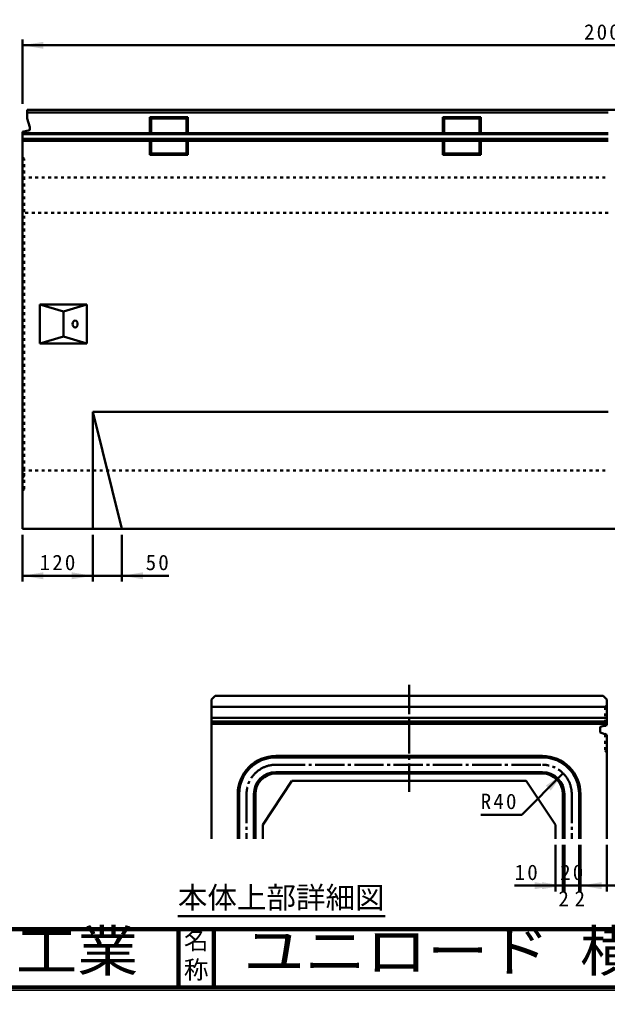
# Model space of a CAD drawing. Units: millimetres, scale not verified. Extents: x 100 to 4105, y 100 to 2870.
# Drawn here: x 1928 to 2932, y 100 to 1759 of the extents above; entities that cross this region are included whole.
import ezdxf
from ezdxf.enums import TextEntityAlignment as Align

# ---------------------------------------------------------------- set-up
doc = ezdxf.new("R2010")
doc.units = ezdxf.units.MM
doc.header["$LTSCALE"] = 5
doc.header["$PDMODE"] = 32
doc.header["$PDSIZE"] = 2.5
doc.linetypes.add('USER1', pattern=[2.2, 1, -1.2])
doc.linetypes.add('USER2', pattern=[13.4, 10, -1.2, 1, -1.2])
doc.layers.add('V-nasSTD', color=7, linetype='Continuous', lineweight=35)
doc.styles.add('ＭＳ ゴシック', font='')
doc.styles.get('ＭＳ ゴシック').set_extended_font_data('MS Gothic')

msp = doc.modelspace()

# ---------------------------------------------------------------- hatches: boundary and pattern name
at = {"layer": 'V-nasSTD'}
for points in [[(1969.262, 1720.397), (1933.262, 1714.397), (1969.262, 1708.397)], [(1969.262, 814.397), (1933.262, 808.397), (1969.262, 802.397)], [(2017.262, 802.397), (2053.262, 808.397), (2017.262, 814.397)], [(2139.262, 814.397), (2103.262, 808.397), (2139.262, 802.397)], [(2835.075, 441.349), (2856.289, 471.048), (2826.59, 449.835)], [(2807.433, 273.193), (2843.433, 279.193), (2807.433, 285.193)], [(2819.933, 273.193), (2855.933, 279.193), (2819.933, 285.193)], [(2921.933, 285.193), (2885.933, 279.193), (2921.933, 273.193)], [(2966.933, 285.193), (2930.933, 279.193), (2966.933, 273.193)]]:
    msp.add_hatch(color=256, dxfattribs=at).paths.add_polyline_path(points)

# ---------------------------------------------------------------- linework, layer by layer
at = {"layer": 'V-nasSTD', "lineweight": 50}
for p, q in [((1933.262, 1614.397), (1933.262, 1724.397)), ((1933.262, 1714.397), (3933.262, 1714.397)), ((1941.262, 1604.397), (3933.262, 1604.397)), ((1941.262, 1604.397), (1941.262, 1589.397)), ((1941.262, 1599.397), (2933.262, 1599.397)), ((1941.262, 1589.397), (1946.262, 1574.397)), ((2150.962, 1591.697), (2215.562, 1591.697)), ((2150.962, 1591.697), (2153.262, 1589.397)), ((2150.962, 1591.697), (2150.962, 1564.412)), ((2153.262, 1589.397), (2213.262, 1589.397)), ((2153.262, 1589.397), (2153.262, 1564.412)), ((2213.262, 1589.397), (2215.562, 1591.697)), ((2213.262, 1589.397), (2213.262, 1564.412)), ((2215.562, 1591.697), (2215.562, 1564.412)), ((2650.962, 1591.697), (2715.562, 1591.697)), ((2650.962, 1591.697), (2653.262, 1589.397)), ((2650.962, 1591.697), (2650.962, 1564.412)), ((2653.262, 1589.397), (2713.262, 1589.397)), ((2653.262, 1589.397), (2653.262, 1564.412)), ((2713.262, 1589.397), (2715.562, 1591.697)), ((2713.262, 1589.397), (2713.262, 1564.412)), ((2715.562, 1591.697), (2715.562, 1564.412)), ((1946.262, 1569.397), (1933.262, 1566.397)), ((1933.262, 1566.397), (1933.262, 888.397)), ((1933.262, 1564.412), (2933.262, 1564.412)), ((1933.262, 1562.397), (2933.262, 1562.397)), ((1946.262, 1574.397), (1946.262, 1569.397)), ((1933.262, 1554.397), (2933.262, 1554.397)), ((1933.262, 1551.039), (2933.262, 1551.039)), ((2150.962, 1551.039), (2150.962, 1527.097)), ((2153.262, 1551.039), (2153.262, 1529.397)), ((2213.262, 1551.039), (2213.262, 1529.397)), ((2215.562, 1551.039), (2215.562, 1527.097)), ((2650.962, 1551.039), (2650.962, 1527.097)), ((2653.262, 1551.039), (2653.262, 1529.397)), ((2713.262, 1551.039), (2713.262, 1529.397)), ((2715.562, 1551.039), (2715.562, 1527.097)), ((2150.962, 1527.097), (2153.262, 1529.397)), ((2150.962, 1527.097), (2215.562, 1527.097)), ((2153.262, 1529.397), (2213.262, 1529.397)), ((2213.262, 1529.397), (2215.562, 1527.097)), ((2650.962, 1527.097), (2653.262, 1529.397)), ((2650.962, 1527.097), (2715.562, 1527.097)), ((2653.262, 1529.397), (2713.262, 1529.397)), ((2713.262, 1529.397), (2715.562, 1527.097)), ((1963.262, 1271.897), (1963.262, 1204.897)), ((1963.262, 1271.897), (2043.262, 1271.897)), ((1963.262, 1271.897), (2003.262, 1259.897)), ((2003.262, 1259.897), (2043.262, 1271.897)), ((2043.262, 1271.897), (2043.262, 1204.897)), ((2003.262, 1259.897), (2003.262, 1216.897)), ((1963.262, 1204.897), (2003.262, 1216.897)), ((2003.262, 1216.897), (2043.262, 1204.897)), ((1963.262, 1204.897), (2043.262, 1204.897)), ((2053.262, 1088.397), (2053.262, 888.397)), ((2053.262, 1088.397), (2933.262, 1088.397)), ((2053.262, 1088.397), (2103.262, 888.397)), ((1933.262, 888.397), (3933.262, 888.397)), ((1933.262, 878.397), (1933.262, 798.397)), ((2053.262, 878.397), (2053.262, 798.397)), ((2103.262, 878.397), (2103.262, 798.397)), ((1933.262, 808.397), (2053.262, 808.397)), ((2053.262, 808.397), (2103.262, 808.397)), ((2183.262, 808.397), (2103.262, 808.397)), ((2262.183, 603.193), (2255.933, 596.943)), ((2924.683, 603.193), (2262.183, 603.193)), ((2924.683, 603.193), (2930.933, 596.943)), ((2255.933, 359.193), (2255.933, 596.943)), ((2930.933, 584.443), (2255.933, 584.443)), ((2930.933, 596.943), (2930.933, 553.211)), ((2930.933, 565.693), (2255.933, 565.693)), ((2255.933, 559.443), (2930.933, 559.443)), ((2930.933, 555.693), (2255.933, 555.693)), ((2919.683, 550.693), (2930.933, 553.211)), ((2919.683, 540.693), (2919.683, 550.693)), ((2919.683, 540.693), (2930.933, 536.495)), ((2930.933, 536.495), (2930.933, 359.193)), ((2365.933, 500.693), (2820.933, 500.693)), ((2365.933, 498.193), (2820.933, 498.193)), ((2365.933, 473.193), (2820.933, 473.193)), ((2365.933, 470.693), (2820.933, 470.693)), ((2785.578, 400.337), (2856.289, 471.048)), ((2393.433, 458.193), (2343.433, 383.193)), ((2393.433, 458.193), (2793.433, 458.193)), ((2577.808, 458.193), (2609.058, 458.193)), ((2793.433, 458.193), (2843.433, 383.193)), ((2300.933, 395.693), (2300.933, 435.693)), ((2303.433, 435.693), (2303.433, 359.193)), ((2328.433, 435.693), (2328.433, 359.193)), ((2330.933, 395.693), (2330.933, 435.693)), ((2855.933, 435.693), (2855.933, 395.693)), ((2858.433, 435.693), (2858.433, 359.193)), ((2883.433, 435.693), (2883.433, 359.193)), ((2885.933, 435.693), (2885.933, 395.693)), ((2785.578, 400.337), (2715.578, 400.337)), ((2300.933, 359.193), (2300.933, 395.693)), ((2330.933, 359.193), (2330.933, 395.693)), ((2343.433, 383.193), (2343.433, 359.193)), ((2843.433, 383.193), (2843.433, 359.193)), ((2855.933, 395.693), (2855.933, 359.193)), ((2885.933, 395.693), (2885.933, 359.193)), ((2843.433, 349.193), (2843.433, 269.193)), ((2855.933, 349.193), (2855.933, 269.193)), ((2858.433, 349.193), (2858.433, 269.193)), ((2883.433, 349.193), (2883.433, 269.193)), ((2885.933, 349.193), (2885.933, 269.193)), ((2930.933, 349.193), (2930.933, 269.193)), ((2773.433, 279.193), (2843.433, 279.193)), ((2843.433, 279.193), (2855.933, 279.193)), ((2855.933, 279.193), (2858.433, 279.193)), ((2858.433, 279.193), (2883.433, 279.193)), ((2883.433, 279.193), (2885.933, 279.193)), ((2885.933, 279.193), (2930.933, 279.193)), ((2893.746, 279.193), (2901.558, 279.193)), ((3010.933, 279.193), (2930.933, 279.193)), ((2198.709, 227.022), (2552.718, 227.022))]:
    msp.add_line(p, q, dxfattribs=at)
at = {"layer": 'V-nasSTD', "linetype": 'USER1', "lineweight": 50}
for p, q in [((1933.262, 1522.397), (1936.262, 1520.397)), ((1936.262, 956.397), (1936.262, 1520.397)), ((1933.262, 1498.397), (1936.262, 1500.397)), ((1933.262, 1488.397), (2933.262, 1488.397)), ((2933.262, 1428.397), (1933.262, 1428.397)), ((1933.262, 988.397), (2933.262, 988.397)), ((1933.262, 978.397), (1936.262, 976.397)), ((1933.262, 954.397), (1936.262, 956.397)), ((2928.058, 584.443), (2930.933, 587.318)), ((2928.058, 584.443), (2928.058, 552.568)), ((2928.058, 537.568), (2928.058, 509.443)), ((2928.058, 509.443), (2930.933, 506.568))]:
    msp.add_line(p, q, dxfattribs=at)
at = {"layer": 'V-nasSTD', "linetype": 'USER2', "lineweight": 50}
for p, q in [((2593.433, 621.943), (2593.433, 439.443)), ((2365.933, 485.693), (2820.933, 485.693)), ((2315.933, 435.693), (2315.933, 359.193)), ((2870.933, 435.693), (2870.933, 359.193))]:
    msp.add_line(p, q, dxfattribs=at)
at = {"layer": 'V-nasSTD', "lineweight": 100}
for p, q in [((105, 205), (4100, 205)), ((2200, 205), (2200, 105)), ((2260, 205), (2260, 105)), ((105, 105), (4100, 105))]:
    msp.add_line(p, q, dxfattribs=at)
at = {"layer": 'V-nasSTD', "lineweight": 13}
msp.add_lwpolyline([(100, 100), (100, 2870), (4105, 2870), (4105, 100)], close=True, dxfattribs=at)
at = {"layer": 'V-nasSTD', "lineweight": 50}
for centre, radius, start, end in [((2365.933, 435.693), 65, 90, 180), ((2365.933, 435.693), 62.5, 90, 180), ((2820.933, 435.693), 65, 0, 90), ((2820.933, 435.693), 62.5, 0, 90), ((2365.933, 435.693), 37.5, 90, 180), ((2365.933, 435.693), 35, 90, 180), ((2820.933, 435.693), 37.5, 0, 90), ((2820.933, 435.693), 35, 0, 90)]:
    msp.add_arc(centre, radius, start, end, dxfattribs=at)
at = {"layer": 'V-nasSTD', "linetype": 'USER2', "lineweight": 50}
for centre, start, end in [((2365.933, 435.693), 90, 180), ((2820.933, 435.693), 0, 90)]:
    msp.add_arc(centre, 50, start, end, dxfattribs=at)
at = {"layer": 'V-nasSTD', "lineweight": 50}
msp.add_ellipse((2023.262, 1238.397), major_axis=(0, 6), ratio=0.707107, dxfattribs=at)
at = {"layer": 'V-nasSTD'}
for p in [(2928.058, 552.568), (2928.058, 537.568)]:
    msp.add_point(p, dxfattribs=at)

# ---------------------------------------------------------------- texts
at = {"layer": 'V-nasSTD', "style": 'ＭＳ ゴシック'}
for s, height, p in [('本体上部詳細図', 36.95, (2198.709, 277.422)), ('2', 26.39, (2848.183, 270.193)), ('2', 26.39, (2875.683, 270.193)), ('名', 30.79, (2208.982, 200.999)), ('称', 30.79, (2208.976, 151.01))]:
    msp.add_text(s, height=height, dxfattribs=at).set_placement(p, align=Align.TOP_LEFT)
at = {"layer": 'V-nasSTD', "style": 'ＭＳ ゴシック', "width": 1.1}
for s, p in [('株式会社船生コンクリート工業', (668.279, 202.55)), ('ユニロード 横断', (2310.5, 202.47))]:
    msp.add_text(s, height=69.65, dxfattribs=at).set_placement(p, align=Align.TOP_LEFT)
at = {"layer": 'V-nasSTD', "char_height": 26.39, "attachment_point": 1, "style": 'ＭＳ ゴシック'}
for s, insert in [('\\T1.2;2000', (2891.862, 1750.397)), ('\\T1.2;120', (1962.662, 844.397)), ('\\T1.2;50', (2143.662, 844.397)), ('\\T1.2;R40', (2715.578, 436.337)), ('\\T1.2;10', (2773.433, 315.193)), ('\\T1.2;20', (2851.133, 315.193))]:
    msp.add_mtext(s, dxfattribs=dict(at, insert=insert))

doc.saveas('drawing.dxf')
